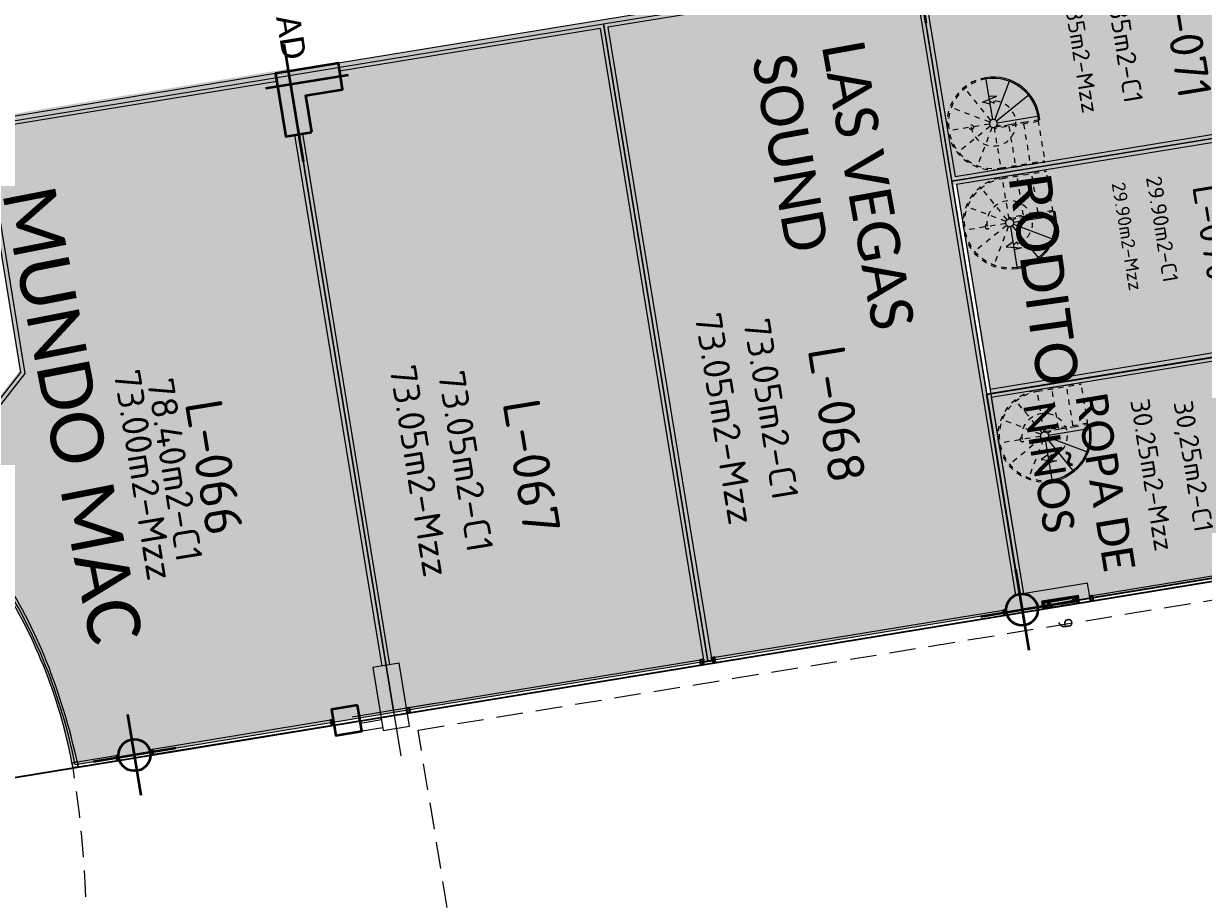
# Model space of a CAD drawing. Header units: metres. Extents: x 2 to 659295185, y -28 to 1124222152.
# Drawn here: x 655528.45 to 655550.69, y 1126561.16 to 1126577.67 of the extents above; entities that cross this region are included whole.
import ezdxf
from ezdxf.enums import TextEntityAlignment as Align

# ---------------------------------------------------------------- set-up
doc = ezdxf.new("R2010")
doc.units = ezdxf.units.M
doc.header["$MEASUREMENT"] = 0
for name, pattern in [('ACAD_ISO03W100', [30, 12, -18]), ('CCSM_C1_CUERPO BJ$0$CONTINUA', [0]), ('CCSM_C1_CUERPO CK$0$CONTINUA', [0]), ('CONTINUA', [0]), ('DASHDOT', [1, 0.5, -0.25, 0, -0.25]), ('DASHED', [0.75, 0.5, -0.25])]:
    doc.linetypes.add(name, pattern=pattern)
doc.layers.get('0').update_dxf_attribs({"linetype": 'CONTINUOUS'})
for name, color, linetype in [('CCSM_C1_CUERPO BJ$0$A-AREAS COMERCIALES', 151, 'CONTINUOUS'), ('CCSM_C1_CUERPO BJ$0$A-FRENTE DE LOCAL', 4, 'CONTINUOUS'), ('CCSM_C1_CUERPO BJ$0$A-LOCAL ID', 7, 'CONTINUOUS'), ('CCSM_C1_CUERPO BJ$0$A-MARCOS LOCALES', 4, 'CONTINUOUS'), ('CCSM_C1_CUERPO BJ$0$A-PARED', 2, 'CCSM_C1_CUERPO BJ$0$CONTINUA'), ('CCSM_C1_CUERPO BJ$0$ID_AREA EXACTA', 7, 'CONTINUOUS'), ('CCSM_C1_CUERPO BJ$0$ID_Nº LOCAL', 7, 'CONTINUOUS'), ('CCSM_C1_CUERPO BJ$0$ID_RUBRO', 7, 'CONTINUOUS'), ('CCSM_C1_CUERPO CK$0$A-EQUIPOS', 9, 'CONTINUOUS'), ('CCSM_C1_CUERPO CK$0$A-FRENTE DE LOCAL', 4, 'CONTINUOUS'), ('CCSM_C1_CUERPO CK$0$A-LOCAL ID', 7, 'CONTINUOUS'), ('CCSM_C1_CUERPO CK$0$A-MARCOS LOCALES', 4, 'CONTINUOUS'), ('CCSM_C1_CUERPO CK$0$A-PARED', 2, 'CCSM_C1_CUERPO CK$0$CONTINUA'), ('CCSM_C1_CUERPO CK$0$ID_AREA EXACTA', 7, 'CONTINUOUS'), ('CCSM_C1_CUERPO CK$0$ID_Nº LOCAL', 7, 'CONTINUOUS'), ('CCSM_C1_CUERPO CK$0$ID_RUBRO', 7, 'CONTINUOUS'), ('CCSM_XREF KIOSKOSE$0$Kiosco General', 154, 'CONTINUOUS')]:
    doc.layers.add(name, color=color, linetype=linetype)
doc.layers.add('CCSM_C1_CUERPO CK$0$A-AREAS COMERCIALES', color=151, linetype='CONTINUOUS', plot=False)
for name, color, linetype, lineweight in [('CCSM_C1_CUERPO CK$0$ENUMERACIÓN DE CAJETIN DE EXTINSIÓN', 8, 'CONTINUOUS', 0), ('CCSM_XREF ESTRUCTURA15$0$E-CA-COLUMNA', 2, 'CONTINUOUS', 35), ('CCSM_XREF ESTRUCTURA15$0$E-CB-COLUMNA', 2, 'CONTINUOUS', 35), ('CCSM_XREF ESTRUCTURA15$0$E-CC-COLUMNA', 2, 'CONTINUOUS', 35), ('CCSM_XREF ESTRUCTURA15$0$E-CJ-COLUMNA', 2, 'CONTINUOUS', 35), ('LOCALES ASIGNADOS', 41, 'DASHDOT', 0), ('NOMBRES LOCATARIOS', 7, 'CONTINUA', 0), ('XREF ESCALERAS', 252, 'CONTINUOUS', 0)]:
    doc.layers.add(name, color=color, linetype=linetype, lineweight=lineweight)
doc.styles.add('CCSM_C1_CUERPO BJ$0$ROMANS', font='romans__.ttf')
doc.styles.add('CCSM_C1_CUERPO CK$0$ROMANS', font='romans__.ttf')
doc.styles.get("Standard").update_dxf_attribs({"font": 'tahoma.ttf'})

# ---------------------------------------------------------------- blocks, each defined once
blk = doc.blocks.new('CCSM_C1_CUERPO BJ$0$MARCO LOCAL-COLUMNA')
at = {"layer": 'CCSM_C1_CUERPO BJ$0$A-MARCOS LOCALES'}
for points in [[(655585.123, 1126575.588), (655585.173, 1126575.588), (655585.173, 1126575.488), (655585.123, 1126575.488)], [(655585.128, 1126575.583), (655585.168, 1126575.583), (655585.168, 1126575.493), (655585.128, 1126575.493)]]:
    blk.add_lwpolyline(points, close=True, dxfattribs=at)
blk = doc.blocks.new('CCSM_C1_CUERPO BJ$0$IDENT LOCAL')
at = {"style": 'CCSM_C1_CUERPO BJ$0$ROMANS'}
for tag, height, p in [('AREA-EXACTA', 0.5, (0.587, 0.096)), ('NºLOCAL', 0.7, (1.17, 0.119)), ('RUBRO', 0.35, (0, 0)), ('USO', 0.35, (-0.587, -0.096))]:
    blk.add_attdef(tag, text='', height=height, rotation=279.3085, dxfattribs=at).set_placement(p, align=Align.BOTTOM_CENTER)
blk = doc.blocks.new('CCSM_C1_CUERPO CK$0$MARCO LOCAL-COLUMNA')
at = {"layer": 'CCSM_C1_CUERPO CK$0$A-MARCOS LOCALES'}
for points in [[(655585.123, 1126575.588), (655585.173, 1126575.588), (655585.173, 1126575.488), (655585.123, 1126575.488)], [(655585.128, 1126575.583), (655585.168, 1126575.583), (655585.168, 1126575.493), (655585.128, 1126575.493)]]:
    blk.add_lwpolyline(points, close=True, dxfattribs=at)
blk = doc.blocks.new('CCSM_C1_CUERPO CK$0$MARCO LOCAL-PARED')
for points in [[(655585.328, 1126575.539), (655585.378, 1126575.539), (655585.378, 1126575.439), (655585.328, 1126575.439)], [(655585.333, 1126575.534), (655585.373, 1126575.534), (655585.373, 1126575.444), (655585.333, 1126575.444)], [(655585.393, 1126575.539), (655585.393, 1126575.534), (655585.383, 1126575.534), (655585.383, 1126575.489), (655585.553, 1126575.489), (655585.553, 1126575.534), (655585.543, 1126575.534), (655585.543, 1126575.539), (655585.558, 1126575.539), (655585.558, 1126575.484), (655585.378, 1126575.484), (655585.378, 1126575.539)], [(655585.608, 1126575.539), (655585.558, 1126575.539), (655585.558, 1126575.439), (655585.608, 1126575.439)], [(655585.603, 1126575.534), (655585.563, 1126575.534), (655585.563, 1126575.444), (655585.603, 1126575.444)]]:
    blk.add_lwpolyline(points, close=True)
blk = doc.blocks.new('CCSM_C1_CUERPO CK$0$CAJA DE MANGUERA')
for points in [[(0.444, 0.073), (0.473, -0.106), (0.44, -0.111), (0.417, 0.034), (-0.406, -0.1), (-0.382, -0.246), (-0.415, -0.251), (-0.444, -0.073)], [(0.417, 0.034), (0.44, -0.111), (-0.382, -0.246), (-0.406, -0.1)], [(0.299, 0.008), (0.393, -0.108), (0.246, -0.132)], [(-0.378, -0.123), (-0.288, -0.201), (-0.303, -0.111), (-0.363, -0.214)]]:
    blk.add_lwpolyline(points, close=True)
for points in [[(-0.295, -0.156), (-0.019, -0.111), (-0.012, -0.152)], [(-0.248, -0.149), (-0.241, -0.193)], [(-0.196, -0.14), (-0.189, -0.185)], [(-0.151, -0.133), (-0.144, -0.177)], [(-0.107, -0.125), (-0.1, -0.17)], [(-0.062, -0.118), (-0.055, -0.163)]]:
    blk.add_lwpolyline(points)
blk = doc.blocks.new('CCSM_C1_CUERPO CK$0$IDENT LOCAL')
at = {"style": 'CCSM_C1_CUERPO CK$0$ROMANS'}
for tag, height, p in [('AREA-EXACTA', 0.5, (0.869, 0.18)), ('NºLOCAL', 0.7, (1.954, 0.057)), ('RUBRO', 0.35, (0, 0)), ('USO', 0.35, (-0.839, -0.137))]:
    blk.add_attdef(tag, text='', height=height, rotation=279.3085, dxfattribs=at).set_placement(p, align=Align.BOTTOM_CENTER)
blk = doc.blocks.new('CCSM_XREF ESTRUCTURA15$0$CCSM_COLUM REDONDA')
at = {"color": 5}
for p, q in [((0, 0.774), (0, -0.774)), ((-0.789, 0), (0.789, 0))]:
    blk.add_line(p, q, dxfattribs=at)
blk.add_circle((0, 0), 0.3)
blk = doc.blocks.new('CCSM_XREF ESTRUCTURA15$0$CCSM_COLUMNA REC')
at = {"layer": 'CCSM_XREF ESTRUCTURA15$0$E-CA-COLUMNA'}
blk.add_lwpolyline([(-0.25, -0.25), (0.25, -0.25), (0.25, 0.25), (-0.25, 0.25)], close=True, dxfattribs=at)
blk = doc.blocks.new('CCSM_XREF ESTRUCTURA15$0$COLUM REC 120x50 mid')
at = {"color": 5}
for p, q in [((0, 1.124), (0, -1.124)), ((-0.789, 0), (0.789, 0))]:
    blk.add_line(p, q, dxfattribs=at)
at = {"color": 2}
blk.add_lwpolyline([(-0.25, 0.6), (-0.25, -0.6), (0.25, -0.6), (0.25, 0.6)], close=True, dxfattribs=at)
blk = doc.blocks.new('CCSM_XREF ESTRUCTURA15$0$COLUM L 120x120')
at = {"color": 5}
for p, q in [((0, 1.095), (0, -0.482)), ((1.474, 0), (-0.774, 0))]:
    blk.add_line(p, q, dxfattribs=at)
blk.add_lwpolyline([(0.95, 0.25), (0.25, 0.25), (0.25, 0.95), (-0.25, 0.95), (-0.25, -0.25), (0.95, -0.25)], close=True)
blk = doc.blocks.new('ESCA')
at = {"linetype": 'ACAD_ISO03W100', "ltscale": 0.002}
for p, q in [((0.437, 0.965), (0.037, 1.658)), ((0.475, 0.975), (0.475, 1.775)), ((0.512, 0.965), (0.912, 1.658)), ((0.41, 0.937), (-0.283, 1.337)), ((0.54, 0.937), (1.233, 1.337)), ((-0.4, 0.9), (-0.4, 0.6)), ((0.4, 0.9), (-0.4, 0.9)), ((-0.375, 0.9), (-0.375, 0.06)), ((0.375, 0.06), (0.375, 0.9)), ((0.4, 0.857), (0.4, 0.9)), ((0.4, 0.77), (0.4, 0.857)), ((0.4, 0.6), (0.4, 0.77)), ((-0.4, 0.6), (-0.4, 0.3)), ((0.375, 0.62), (-0.375, 0.62)), ((0.4, 0.3), (0.4, 0.6)), ((-0.4, 0.3), (-0.4, 0.06)), ((0.375, 0.34), (-0.375, 0.34)), ((0.4, 0.035), (0.4, 0.3)), ((0.4, 0.06), (-0.4, 0.06))]:
    blk.add_line(p, q, dxfattribs=at)
for p, q in [((0.403, 0.919), (0.4, 0.9)), ((0.4, 0.9), (0.403, 0.881)), ((0.41, 0.937), (0.403, 0.919)), ((0.422, 0.953), (0.41, 0.937)), ((0.437, 0.965), (0.422, 0.953)), ((0.456, 0.972), (0.437, 0.965)), ((0.475, 0.975), (0.456, 0.972)), ((0.494, 0.972), (0.475, 0.975)), ((0.512, 0.965), (0.494, 0.972)), ((0.528, 0.953), (0.512, 0.965)), ((0.54, 0.937), (0.528, 0.953)), ((0.547, 0.919), (0.54, 0.937)), ((0.55, 0.9), (0.547, 0.919)), ((0.547, 0.881), (0.55, 0.9)), ((0.55, 0.9), (1.35, 0.9)), ((0.41, 0.862), (0.4, 0.857)), ((0.437, 0.835), (0.4, 0.77)), ((0.403, 0.881), (0.41, 0.862)), ((0.41, 0.862), (0.422, 0.847)), ((0.422, 0.847), (0.437, 0.835)), ((0.437, 0.835), (0.456, 0.828)), ((0.456, 0.828), (0.475, 0.825)), ((0.475, 0.825), (0.494, 0.828)), ((0.475, 0.825), (0.475, 0.025)), ((0.494, 0.828), (0.512, 0.835)), ((0.512, 0.835), (0.528, 0.847)), ((0.512, 0.835), (0.912, 0.142)), ((0.528, 0.847), (0.54, 0.862)), ((0.54, 0.862), (0.547, 0.881)), ((0.54, 0.862), (1.233, 0.463)), ((0.4, 0.028), (0.4, 0.035))]:
    blk.add_line(p, q)
for points in [[(0.71, 0.9), (0.841, 0.9), (0.907, 1.039), (0.976, 0.754), (0.991, 0.9)], [(0.9, 0.9), (0.848, 0.826), (0.892, 0.817)]]:
    blk.add_lwpolyline(points)
blk.add_circle((0.475, 1.325), 0.0433, dxfattribs=at)
for radius, start, end in [(0.875, 0, 180), (0.85, 0, 180), (0.425, 90, 0)]:
    blk.add_arc((0.475, 0.9), radius, start, end, dxfattribs=at)
for radius, start in [(0.875, 265.0829), (0.85, 264.9379)]:
    blk.add_arc((0.475, 0.9), radius, start, 0)

msp = doc.modelspace()

# ---------------------------------------------------------------- hatches: boundary and pattern name
at = {"layer": 'LOCALES ASIGNADOS'}
for points in [[(655552.568, 1126579.7496), (655545.9019, 1126578.657), (655545.3098, 1126578.56), (655545.9554, 1126574.6215), (655553.1965, 1126575.8844)], [(655545.2855, 1126578.7086), (655533.4436, 1126576.7676), (655535.4249, 1126564.6789), (655547.2669, 1126566.6199)], [(655533.4354, 1126576.817), (655527.6131, 1126575.8628), (655528.3867, 1126571.1428), (655526.5676, 1126568.8194), (655527.0447, 1126568.4459), (655527.3532, 1126568.0604), (655527.7296, 1126567.5933), (655528.0385, 1126567.1358), (655528.3506, 1126566.6001), (655528.6668, 1126565.9585), (655529.0228, 1126565.0479), (655529.2197, 1126564.3814), (655529.3715, 1126563.6918), (655535.4249, 1126564.6789)], [(655552.8536, 1126575.8313), (655553.5113, 1126571.8182), (655546.6776, 1126570.6981), (655546.0199, 1126574.7112)], [(655553.8592, 1126571.8723), (655546.6011, 1126570.6825), (655547.267, 1126566.6199), (655554.5202, 1126567.8088)]]:
    msp.add_hatch(color=256, dxfattribs=at).paths.add_polyline_path(points)

# ---------------------------------------------------------------- linework, layer by layer
at = {"color": 43}
msp.add_line((655527.9121, 1126563.3968), (655593.6561, 1126574.1728), dxfattribs=at)
msp.add_line((655527.9121, 1126563.3968), (655593.6561, 1126574.1728), dxfattribs=at)
msp.add_lwpolyline([(655553.8592, 1126571.8723), (655554.5202, 1126567.8088), (655547.267, 1126566.6199), (655546.6011, 1126570.6825), (655553.8592, 1126571.8723)])
at = {"layer": 'CCSM_C1_CUERPO BJ$0$A-AREAS COMERCIALES', "lineweight": 5}
msp.add_lwpolyline([(655533.4557, 1126576.6929), (655535.4249, 1126564.6789), (655529.4198, 1126563.6946, 0.0459356), (655528.8579, 1126565.5804, 0.0498566), (655527.9711, 1126567.2794, 0.0764038), (655526.6004, 1126568.8015), (655528.3948, 1126571.0934), (655527.6334, 1126575.7386)], format="xyb", close=True, dxfattribs=at)
at = {"layer": 'CCSM_C1_CUERPO BJ$0$A-FRENTE DE LOCAL', "lineweight": 5}
for points in [[(655529.3608, 1126563.7336, 0.0500189), (655528.8213, 1126565.5637, 0.0498566), (655527.9392, 1126567.2539, 0.0713521), (655526.6818, 1126568.6785, 0.0713521)], [(655529.4588, 1126563.7537, 0.0392163), (655528.883, 1126565.6424, 0.0498566), (655528.0008, 1126567.3326, 0.0713521), (655526.7435, 1126568.7572, 0.0713521)]]:
    msp.add_lwpolyline(points, format="xyb", dxfattribs=at)
for points in [[(655534.2326, 1126564.5342), (655530.8767, 1126563.9841)], [(655534.2488, 1126564.4355), (655530.8929, 1126563.8854)], [(655529.4615, 1126563.7522), (655530.1859, 1126563.8709)], [(655529.4777, 1126563.6535), (655530.2021, 1126563.7722)]]:
    msp.add_lwpolyline(points, dxfattribs=at)
at = {"layer": 'CCSM_C1_CUERPO BJ$0$A-MARCOS LOCALES', "lineweight": 5}
for points in [[(655529.4588, 1126563.7537), (655529.4615, 1126563.7522), (655529.4777, 1126563.6535), (655529.3806, 1126563.6376), (655529.3608, 1126563.7336)], [(655529.4571, 1126563.7482), (655529.472, 1126563.6576), (655529.3845, 1126563.6433), (655529.3668, 1126563.7297)], [(655530.2353, 1126563.879), (655530.1859, 1126563.8709), (655530.2021, 1126563.7722), (655530.2515, 1126563.7803)], [(655530.2312, 1126563.8732), (655530.1917, 1126563.8668), (655530.2062, 1126563.778), (655530.2457, 1126563.7844)]]:
    msp.add_lwpolyline(points, close=True, dxfattribs=at)
at = {"layer": 'CCSM_C1_CUERPO BJ$0$A-PARED', "lineweight": 5}
for points in [[(655533.1968, 1126576.7272), (655522.9924, 1126575.0547), (655522.9242, 1126575.4705), (655522.6775, 1126575.4301), (655522.7457, 1126575.0142)], [(655533.221, 1126576.5792), (655527.7194, 1126575.6775)], [(655527.7194, 1126575.6775), (655528.4741, 1126571.0731), (655526.6615, 1126568.7579)], [(655535.1944, 1126564.5398), (655534.7997, 1126564.4751)], [(655535.2186, 1126564.3918), (655534.8239, 1126564.3271)]]:
    msp.add_lwpolyline(points, dxfattribs=at)
at = {"layer": 'CCSM_C1_CUERPO CK$0$A-AREAS COMERCIALES', "lineweight": 5}
for points in [[(655552.5559, 1126579.8237), (655553.1965, 1126575.8844), (655545.9433, 1126574.6956), (655545.2977, 1126578.634)], [(655545.2977, 1126578.634), (655547.267, 1126566.6199), (655541.346, 1126565.6494), (655539.3768, 1126577.6635)], [(655539.3768, 1126577.6635), (655541.346, 1126565.6494), (655535.4249, 1126564.6789), (655533.4557, 1126576.6929)], [(655553.1965, 1126575.8844), (655553.8543, 1126571.8714), (655546.6011, 1126570.6825), (655545.9433, 1126574.6956)], [(655553.8543, 1126571.8714), (655554.5202, 1126567.8088), (655547.267, 1126566.6199), (655546.6011, 1126570.6825)]]:
    msp.add_lwpolyline(points, close=True, dxfattribs=at)
at = {"layer": 'CCSM_C1_CUERPO CK$0$A-FRENTE DE LOCAL', "lineweight": 5}
for points in [[(655548.5909, 1126566.8876), (655554.4628, 1126567.8501)], [(655548.6071, 1126566.7891), (655554.5776, 1126567.7677)], [(655541.476, 1126565.7215), (655546.9134, 1126566.6127)], [(655541.4921, 1126565.6228), (655546.9296, 1126566.514)], [(655535.7129, 1126564.7768), (655541.1997, 1126565.6762)], [(655535.7291, 1126564.6781), (655541.2158, 1126565.5775)]]:
    msp.add_lwpolyline(points, dxfattribs=at)
at = {"layer": 'CCSM_C1_CUERPO CK$0$A-PARED', "lineweight": 5}
for p, q in [((655553.1844, 1126575.9584), (655546.0052, 1126574.7817)), ((655553.2087, 1126575.8104), (655546.0295, 1126574.6337)), ((655553.8422, 1126571.9454), (655546.663, 1126570.7686)), ((655553.8664, 1126571.7973), (655546.6872, 1126570.6206)), ((655541.42, 1126565.6616), (655541.272, 1126565.6374))]:
    msp.add_line(p, q, dxfattribs=at)
for points in [[(655544.6934, 1126578.6116), (655534.381, 1126576.9213)], [(655544.7176, 1126578.4635), (655539.4628, 1126577.6022)], [(655545.2924, 1126578.2031), (655547.146, 1126566.8945)], [(655545.2924, 1126578.2031), (655547.146, 1126566.8945)], [(655545.4404, 1126578.2273), (655546.0052, 1126574.7817)], [(655545.4404, 1126578.2273), (655546.0052, 1126574.7817)], [(655539.3148, 1126577.578), (655534.4052, 1126576.7733)], [(655539.3148, 1126577.578), (655541.272, 1126565.6373)], [(655539.4628, 1126577.6022), (655541.42, 1126565.6616)], [(655535.2053, 1126565.555), (655533.5636, 1126575.5713)], [(655535.3534, 1126565.5792), (655533.7116, 1126575.5956)], [(655546.0295, 1126574.6337), (655547.294, 1126566.9187)], [(655546.0295, 1126574.6337), (655546.663, 1126570.7686)], [(655546.6872, 1126570.6206), (655547.294, 1126566.9187)], [(655547.5669, 1126566.6179), (655547.6654, 1126566.634), (655547.6428, 1126566.771), (655548.3237, 1126566.8831), (655548.3462, 1126566.7461), (655548.5579, 1126566.7809), (655548.5028, 1126567.1168), (655547.2446, 1126566.9106)]]:
    msp.add_lwpolyline(points, dxfattribs=at)
at = {"layer": 'CCSM_XREF ESTRUCTURA15$0$E-CC-COLUMNA', "color": 5, "lineweight": 5}
for p, q in [((655535.1946, 1126566.0838), (655535.5581, 1126563.8661)), ((655534.6384, 1126564.6007), (655536.1953, 1126564.8559))]:
    msp.add_line(p, q, dxfattribs=at)
at = {"layer": 'CCSM_XREF ESTRUCTURA15$0$E-CJ-COLUMNA', "lineweight": 5}
msp.add_lwpolyline([(655535.0326, 1126565.5266), (655535.2267, 1126564.3424), (655535.7202, 1126564.4233), (655535.5261, 1126565.6075)], close=True, dxfattribs=at)
at = {"layer": 'CCSM_XREF KIOSKOSE$0$Kiosco General', "linetype": 'DASHED', "lineweight": 5}
for p, q in [((655529.3806, 1126563.6375), (655530.2515, 1126563.7803)), ((655530.2515, 1126563.7803), (655530.2556, 1126563.7809)), ((655530.2556, 1126563.7809), (655530.267, 1126563.7586)), ((655530.267, 1126563.7586), (655530.2957, 1126563.7033)), ((655530.2957, 1126563.7033), (655530.3372, 1126563.6551)), ((655530.3372, 1126563.6551), (655530.3928, 1126563.6138)), ((655530.3928, 1126563.6138), (655530.4571, 1126563.5912)), ((655530.4571, 1126563.5912), (655530.5241, 1126563.5792)), ((655530.5241, 1126563.5792), (655530.5882, 1126563.5829)), ((655530.5882, 1126563.5829), (655530.5977, 1126563.5839))]:
    msp.add_line(p, q, dxfattribs=at)
msp.add_lwpolyline([(655535.8844, 1126564.3489), (655595.5383, 1126574.1267), (655597.6961, 1126560.9623, 0.070177), (655538.0102, 1126551.3789)], format="xyb", close=True, dxfattribs=at)
msp.add_arc((655508.795, 1126560.3629), 20.8444, 349.93661, 9.03835, dxfattribs=at)

# ---------------------------------------------------------------- block references
at = {"layer": 'CCSM_C1_CUERPO BJ$0$A-LOCAL ID', "lineweight": 5}
ref = msp.add_blockref('CCSM_C1_CUERPO BJ$0$IDENT LOCAL', (655530.0709, 1126568.9813), dxfattribs=at)
ref.add_attrib('NºLOCAL', 'L-066', dxfattribs={"layer": 'CCSM_C1_CUERPO BJ$0$ID_Nº LOCAL', "height": 0.7, "rotation": 279.30845, "style": 'CCSM_C1_CUERPO BJ$0$ROMANS'}).set_placement((655531.487, 1126569.2134), align=Align.BOTTOM_CENTER)
ref.add_attrib('RUBRO', '73.00m2-Mzz', dxfattribs={"layer": 'CCSM_C1_CUERPO BJ$0$ID_RUBRO', "height": 0.5, "rotation": 279.30845, "style": 'CCSM_C1_CUERPO BJ$0$ROMANS'}).set_placement((655530.3172, 1126569.094), align=Align.BOTTOM_CENTER)
ref.add_attrib('AREA-EXACTA', '78.40m2-C1', dxfattribs={"layer": 'CCSM_C1_CUERPO BJ$0$ID_AREA EXACTA', "height": 0.5, "rotation": 279.30845, "style": 'CCSM_C1_CUERPO BJ$0$ROMANS'}).set_placement((655530.9043, 1126569.1903), align=Align.BOTTOM_CENTER)
at = {"layer": 'CCSM_C1_CUERPO BJ$0$A-MARCOS LOCALES', "lineweight": 5, "xscale": -1, "rotation": 9.308450915775506}
msp.add_blockref('CCSM_C1_CUERPO BJ$0$MARCO LOCAL-COLUMNA', (1484709.4738, 120864.3333), dxfattribs=at)
at = {"layer": 'CCSM_C1_CUERPO BJ$0$A-MARCOS LOCALES', "lineweight": 5, "rotation": 9.308451591265078}
msp.add_blockref('CCSM_C1_CUERPO BJ$0$MARCO LOCAL-COLUMNA', (190801.4488, -91217.2087), dxfattribs=at)
at = {"layer": 'CCSM_C1_CUERPO CK$0$A-EQUIPOS', "lineweight": 5, "xscale": -0.7667190466563102, "yscale": 0.7667190465144813, "zscale": 0.7667190465888243, "rotation": 18.66108495242464}
msp.add_blockref('CCSM_C1_CUERPO CK$0$CAJA DE MANGUERA', (655547.9832, 1126566.827), dxfattribs=at)
at = {"layer": 'CCSM_C1_CUERPO CK$0$A-LOCAL ID', "lineweight": 5}
ref = msp.add_blockref('CCSM_C1_CUERPO CK$0$IDENT LOCAL', (655548.1063, 1126577.2053), dxfattribs=dict(at, xscale=0.9000000000232831, yscale=0.9000000000232831, zscale=0.9000000000232831))
ref.add_attrib('AREA-EXACTA', '29.35m2-C1', dxfattribs={"layer": 'CCSM_C1_CUERPO CK$0$ID_AREA EXACTA', "height": 0.36, "rotation": 279.30845, "style": 'CCSM_C1_CUERPO CK$0$ROMANS'}).set_placement((655548.8888, 1126577.3674), align=Align.BOTTOM_CENTER)
ref.add_attrib('RUBRO', '29.35m2-Mzz', dxfattribs={"layer": 'CCSM_C1_CUERPO CK$0$ID_RUBRO', "height": 0.315, "rotation": 279.30845, "style": 'CCSM_C1_CUERPO CK$0$ROMANS'}).set_placement((655548.1063, 1126577.2053), align=Align.BOTTOM_CENTER)
ref.add_attrib('NºLOCAL', 'L-071', dxfattribs={"layer": 'CCSM_C1_CUERPO CK$0$ID_Nº LOCAL', "height": 0.63, "rotation": 279.30845, "style": 'CCSM_C1_CUERPO CK$0$ROMANS'}).set_placement((655549.8647, 1126577.257), align=Align.BOTTOM_CENTER)
ref = msp.add_blockref('CCSM_C1_CUERPO CK$0$IDENT LOCAL', (655549.0457, 1126573.624), dxfattribs=dict(at, xscale=0.7288826631847769, yscale=0.7288826631847769, zscale=0.7288826631847769))
ref.add_attrib('AREA-EXACTA', '29.90m2-C1', dxfattribs={"layer": 'CCSM_C1_CUERPO CK$0$ID_AREA EXACTA', "height": 0.29155, "rotation": 279.30845, "style": 'CCSM_C1_CUERPO CK$0$ROMANS'}).set_placement((655549.6794, 1126573.7552), align=Align.BOTTOM_CENTER)
ref.add_attrib('RUBRO', '29.90m2-Mzz', dxfattribs={"layer": 'CCSM_C1_CUERPO CK$0$ID_RUBRO', "height": 0.255109, "rotation": 279.30845, "style": 'CCSM_C1_CUERPO CK$0$ROMANS'}).set_placement((655549.0457, 1126573.624), align=Align.BOTTOM_CENTER)
ref.add_attrib('NºLOCAL', 'L-070', dxfattribs={"layer": 'CCSM_C1_CUERPO CK$0$ID_Nº LOCAL', "height": 0.51022, "rotation": 279.30845, "style": 'CCSM_C1_CUERPO CK$0$ROMANS'}).set_placement((655550.4697, 1126573.6658), align=Align.BOTTOM_CENTER)
ref = msp.add_blockref('CCSM_C1_CUERPO CK$0$IDENT LOCAL', (655541.2714, 1126570.1561), dxfattribs=at)
ref.add_attrib('AREA-EXACTA', '73.05m2-C1', dxfattribs={"layer": 'CCSM_C1_CUERPO CK$0$ID_AREA EXACTA', "height": 0.5, "rotation": 279.30845, "style": 'CCSM_C1_CUERPO CK$0$ROMANS'}).set_placement((655542.1407, 1126570.3361), align=Align.BOTTOM_CENTER)
ref.add_attrib('RUBRO', '73.05m2-Mzz', dxfattribs={"layer": 'CCSM_C1_CUERPO CK$0$ID_RUBRO', "height": 0.5, "rotation": 279.30845, "style": 'CCSM_C1_CUERPO CK$0$ROMANS'}).set_placement((655541.2714, 1126570.1561), align=Align.BOTTOM_CENTER)
ref.add_attrib('NºLOCAL', 'L-068', dxfattribs={"layer": 'CCSM_C1_CUERPO CK$0$ID_Nº LOCAL', "height": 0.7, "rotation": 279.30845, "style": 'CCSM_C1_CUERPO CK$0$ROMANS'}).set_placement((655543.2251, 1126570.2135), align=Align.BOTTOM_CENTER)
ref = msp.add_blockref('CCSM_C1_CUERPO CK$0$IDENT LOCAL', (655535.5185, 1126569.1708), dxfattribs=at)
ref.add_attrib('AREA-EXACTA', '73.05m2-C1', dxfattribs={"layer": 'CCSM_C1_CUERPO CK$0$ID_AREA EXACTA', "height": 0.5, "rotation": 279.30845, "style": 'CCSM_C1_CUERPO CK$0$ROMANS'}).set_placement((655536.3879, 1126569.3509), align=Align.BOTTOM_CENTER)
ref.add_attrib('RUBRO', '73.05m2-Mzz', dxfattribs={"layer": 'CCSM_C1_CUERPO CK$0$ID_RUBRO', "height": 0.5, "rotation": 279.30845, "style": 'CCSM_C1_CUERPO CK$0$ROMANS'}).set_placement((655535.5185, 1126569.1708), align=Align.BOTTOM_CENTER)
ref.add_attrib('NºLOCAL', 'L-067', dxfattribs={"layer": 'CCSM_C1_CUERPO CK$0$ID_Nº LOCAL', "height": 0.7, "rotation": 279.30845, "style": 'CCSM_C1_CUERPO CK$0$ROMANS'}).set_placement((655537.4722, 1126569.2283), align=Align.BOTTOM_CENTER)
ref = msp.add_blockref('CCSM_C1_CUERPO CK$0$IDENT LOCAL', (655549.4327, 1126569.1134), dxfattribs=dict(at, xscale=0.9000000000232831, yscale=0.9000000000232831, zscale=0.9000000000232831))
ref.add_attrib('AREA-EXACTA', '30,25m2-C1', dxfattribs={"layer": 'CCSM_C1_CUERPO CK$0$ID_AREA EXACTA', "height": 0.36, "rotation": 279.30845, "style": 'CCSM_C1_CUERPO CK$0$ROMANS'}).set_placement((655550.2151, 1126569.2754), align=Align.BOTTOM_CENTER)
ref.add_attrib('RUBRO', '30.25m2-Mzz', dxfattribs={"layer": 'CCSM_C1_CUERPO CK$0$ID_RUBRO', "height": 0.36, "rotation": 279.30845, "style": 'CCSM_C1_CUERPO CK$0$ROMANS'}).set_placement((655549.4327, 1126569.1134), align=Align.BOTTOM_CENTER)
ref.add_attrib('NºLOCAL', 'L-069', dxfattribs={"layer": 'CCSM_C1_CUERPO CK$0$ID_Nº LOCAL', "height": 0.63, "rotation": 279.30845, "style": 'CCSM_C1_CUERPO CK$0$ROMANS'}).set_placement((655551.191, 1126569.165), align=Align.BOTTOM_CENTER)
at = {"layer": 'CCSM_C1_CUERPO CK$0$A-MARCOS LOCALES', "lineweight": 5}
for name, p, rotation in [('CCSM_C1_CUERPO CK$0$MARCO LOCAL-COLUMNA', (190819.1513, -91214.3005), 9.308451037493118), ('CCSM_C1_CUERPO CK$0$MARCO LOCAL-COLUMNA', (190817.5231, -91214.5675), 9.308451037493118), ('CCSM_C1_CUERPO CK$0$MARCO LOCAL-COLUMNA', (190817.5231, -91214.5675), 9.308451037493118), ('CCSM_C1_CUERPO CK$0$MARCO LOCAL-PARED', (190811.6001, -91215.4891), 9.30845110547362), ('CCSM_C1_CUERPO CK$0$MARCO LOCAL-COLUMNA', (190806.2732, -91216.4115), 9.308451037493118)]:
    msp.add_blockref(name, p, dxfattribs=dict(at, rotation=rotation))
at = {"layer": 'CCSM_XREF ESTRUCTURA15$0$E-CB-COLUMNA', "lineweight": 5, "rotation": 279.3084509552692}
msp.add_blockref('CCSM_XREF ESTRUCTURA15$0$COLUM REC 120x50 mid', (655545.3259, 1126578.4619), dxfattribs=at)
at = {"layer": 'CCSM_XREF ESTRUCTURA15$0$E-CC-COLUMNA', "lineweight": 5}
for name, p, rotation in [('CCSM_XREF ESTRUCTURA15$0$COLUM L 120x120', (655533.4839, 1126576.5209), 279.3084513346654), ('CCSM_XREF ESTRUCTURA15$0$CCSM_COLUM REDONDA', (655547.2669, 1126566.6199), 9.308451253520305)]:
    msp.add_blockref(name, p, dxfattribs=dict(at, rotation=rotation))
at = {"layer": 'CCSM_XREF ESTRUCTURA15$0$E-CJ-COLUMNA', "lineweight": 5}
for name, p, rotation in [('CCSM_XREF ESTRUCTURA15$0$CCSM_COLUM REDONDA', (655530.5394, 1126563.8782), 189.3084512403557), ('CCSM_XREF ESTRUCTURA15$0$CCSM_COLUMNA REC', (655534.5368, 1126564.5334), 189.3084512129477)]:
    msp.add_blockref(name, p, dxfattribs=dict(at, rotation=rotation))
at = {"layer": 'XREF ESCALERAS', "rotation": 99.30845101008512}
msp.add_blockref('ESCA', (655547.6921, 1126575.4633), dxfattribs=at)
at = {"layer": 'XREF ESCALERAS', "xscale": -1, "rotation": 99.30845102324969}
for p in [(655547.8457, 1126574.5258), (655548.5035, 1126570.5128)]:
    msp.add_blockref('ESCA', p, dxfattribs=at)

# ---------------------------------------------------------------- texts
at = {"layer": 'CCSM_C1_CUERPO CK$0$ENUMERACIÓN DE CAJETIN DE EXTINSIÓN', "lineweight": 5, "insert": (655548.202, 1126566.4817), "char_height": 0.2669, "width": 0.015658, "attachment_point": 1, "rotation": 279.2592, "style": 'CCSM_C1_CUERPO CK$0$ROMANS'}
msp.add_mtext('9', dxfattribs=at)
at = {"layer": 'NOMBRES LOCATARIOS', "attachment_point": 1}
for s, width, insert, char_height, rotation in [('{\\fCalibri|b0|i0|c0|p34;\\C7;CAMARAS DE SEGURIDAD}', 9.33128, (655532.5993, 1126584.3113, 420.665), 0.45, 279.25655), ('{\\fCalibri|b0|i0|c0|p34;\\C7;LAS VEGAS SOUND}', 5.658115, (655544.2758, 1126577.397, 841.33), 0.8, 280.22509), ('{\\fCalibri|b0|i0|c0|p34;\\C7;RODITO}', 5.658115, (655547.8025, 1126574.8865, 841.33), 0.8, 278.01824), ('{\\fCalibri|b0|i0|c0|p34;\\C7;MUNDO MAC}', 9.33128, (655529.0213, 1126574.6814), 1, 281.0887), ('{\\fCalibri|b0|i0|c0|p34;\\C7;ROPA DE NIÑOS}', 5.658115, (655548.862, 1126570.7479), 0.6, 279.30006)]:
    msp.add_mtext_dynamic_manual_height_columns(s, width=width, gutter_width=25, heights=[0], dxfattribs=dict(at, insert=insert, char_height=char_height, rotation=rotation))

doc.saveas('drawing.dxf')
